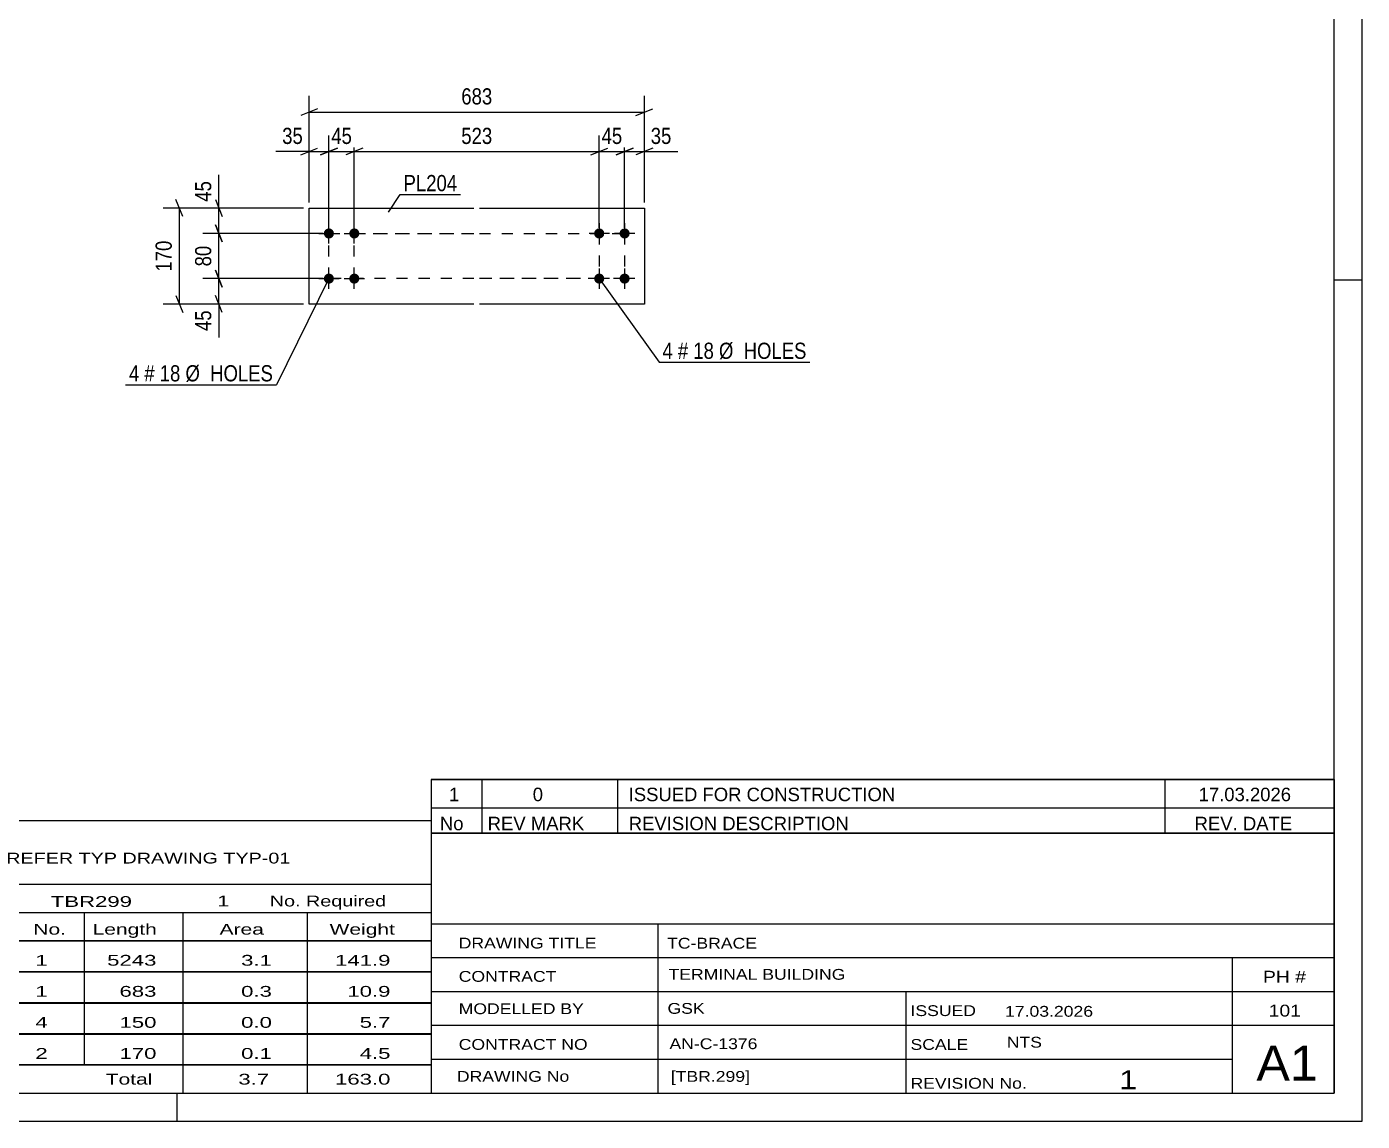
# Model space of a CAD drawing. Header units: millimetres. Extents: x 0 to 594, y 0 to 420.
# Drawn here: x 357.3 to 594, y 0 to 193.9 of the extents above; entities that cross this region are included whole.
import ezdxf

# ---------------------------------------------------------------- set-up
doc = ezdxf.new("R2010")
doc.units = ezdxf.units.MM
doc.linetypes.add('DXK_LINE_DOT2', pattern=[3.9198, 1.9599, -1.9599])
doc.styles.add('Arial Narrow', font='ARIALN.TTF', dxfattribs={"height": 0.2})

# ---------------------------------------------------------------- blocks, each defined once
blk = doc.blocks.new('Unknown-580611158-1130')
at = {"color": 5, "linetype": 'Continuous'}
for p, q in [((594, 0), (594, 420)), ((589, 5), (589, 415)), ((594, 149), (589, 149)), ((5, 5), (589, 5)), ((384, 0), (384, 5)), ((0, 0), (594, 0))]:
    blk.add_line(p, q, dxfattribs=at)
blk = doc.blocks.new('Part-580611158-3821 - 3820')
at = {"color": 2, "linetype": 'Continuous'}
for p, q in [((407.38, 161.76), (436.58, 161.76)), ((407.38, 144.76), (407.38, 161.76)), ((437.58, 161.76), (466.78, 161.76)), ((466.78, 161.76), (466.78, 144.76)), ((436.58, 144.76), (407.38, 144.76)), ((466.78, 144.76), (437.58, 144.76))]:
    blk.add_line(p, q, dxfattribs=at)
blk = doc.blocks.new('Bolt-580611158-3822 - 3820')
at = {"linetype": 'Continuous'}
for points in [[(458.78, 156.36, -1), (458.78, 158.16, -1)], [(463.28, 156.36, -1), (463.28, 158.16, -1)], [(458.78, 148.36, -1), (458.78, 150.16, -1)], [(463.28, 148.36, -1), (463.28, 150.16, -1)]]:
    blk.add_hatch(color=1, dxfattribs=at).paths.add_polyline_path(points)
at = {"color": 1, "linetype": 'Continuous'}
for p, q in [((458.78, 159.06), (458.78, 155.46)), ((463.28, 159.06), (463.28, 155.46)), ((460.58, 157.26), (456.98, 157.26)), ((465.08, 157.26), (461.48, 157.26)), ((460.58, 149.26), (456.98, 149.26)), ((458.78, 151.06), (458.78, 147.46)), ((465.08, 149.26), (461.48, 149.26)), ((463.28, 151.06), (463.28, 147.46))]:
    blk.add_line(p, q, dxfattribs=at)
blk = doc.blocks.new('Bolt-580611158-3823 - 3820')
at = {"linetype": 'Continuous'}
for points in [[(410.88, 158.16, -1), (410.88, 156.36, -1)], [(415.38, 158.16, -1), (415.38, 156.36, -1)], [(410.88, 150.16, -1), (410.88, 148.36, -1)], [(415.38, 150.16, -1), (415.38, 148.36, -1)]]:
    blk.add_hatch(color=1, dxfattribs=at).paths.add_polyline_path(points)
at = {"color": 1, "linetype": 'Continuous'}
for p, q in [((410.88, 155.46), (410.88, 159.06)), ((415.38, 155.46), (415.38, 159.06)), ((409.08, 157.26), (412.68, 157.26)), ((413.58, 157.26), (417.18, 157.26)), ((409.08, 149.26), (412.68, 149.26)), ((410.88, 147.46), (410.88, 151.06)), ((413.58, 149.26), (417.18, 149.26)), ((415.38, 147.46), (415.38, 151.06))]:
    blk.add_line(p, q, dxfattribs=at)
blk = doc.blocks.new('Rectangle-580611158-4016 - 3820')
at = {"color": 1, "linetype": 'DXK_LINE_DOT2'}
for p, q in [((410.88, 157.26), (436.58, 157.26)), ((410.88, 149.26), (410.88, 157.26)), ((437.58, 157.26), (463.28, 157.26)), ((463.28, 157.26), (463.28, 149.26)), ((436.58, 149.26), (410.88, 149.26)), ((463.28, 149.26), (437.58, 149.26))]:
    blk.add_line(p, q, dxfattribs=at)
blk = doc.blocks.new('Rectangle-580611158-4026 - 3820')
at = {"color": 1, "linetype": 'DXK_LINE_DOT2'}
for p, q in [((415.38, 157.26), (436.58, 157.26)), ((415.38, 149.26), (415.38, 157.26)), ((437.58, 157.26), (458.78, 157.26)), ((458.78, 157.26), (458.78, 149.26)), ((436.58, 149.26), (415.38, 149.26)), ((458.78, 149.26), (437.58, 149.26))]:
    blk.add_line(p, q, dxfattribs=at)
blk = doc.blocks.new('StraightDimension-580611158-3828 - 3820')
at = {"color": 7, "linetype": 'Continuous'}
for p, q in [((463.28, 158.26), (463.28, 174.61)), ((466.78, 162.76), (466.78, 174.61)), ((461.78, 171.16), (464.78, 172.36)), ((463.28, 171.76), (466.78, 171.76)), ((468.28, 172.36), (465.28, 171.16))]:
    blk.add_line(p, q, dxfattribs=at)
at = {"color": 0}
blk.add_wipeout([(472.16, 172.51), (472.16, 176.71), (467.31, 176.71), (467.31, 172.51)], dxfattribs=at)
at = {"color": 7, "linetype": 'Continuous'}
blk.add_line((466.78, 171.76), (472.69, 171.76), dxfattribs=at)
blk.add_line((466.78, 171.76), (472.69, 171.76), dxfattribs=at)
at = {"color": 3, "style": 'Arial Narrow'}
blk.add_text('35', height=2.863, dxfattribs=at).set_placement((467.91, 173.11))
blk = doc.blocks.new('StraightDimension-580611158-3829 - 3820')
at = {"color": 7, "linetype": 'Continuous'}
for p, q in [((458.78, 158.26), (458.78, 174.61)), ((463.28, 158.26), (463.28, 174.61)), ((457.28, 171.16), (460.28, 172.36)), ((458.78, 171.76), (463.28, 171.76)), ((464.78, 172.36), (461.78, 171.16))]:
    blk.add_line(p, q, dxfattribs=at)
at = {"color": 0}
blk.add_wipeout([(463.46, 172.51), (463.46, 176.71), (458.6, 176.71), (458.6, 172.51)], dxfattribs=at)
at = {"color": 3, "style": 'Arial Narrow'}
blk.add_text('45', height=2.863, dxfattribs=at).set_placement((459.2, 173.11))
blk = doc.blocks.new('StraightDimension-580611158-3830 - 3820')
at = {"color": 7, "linetype": 'Continuous'}
for p, q in [((415.38, 158.26), (415.38, 174.61)), ((458.78, 158.26), (458.78, 174.61)), ((416.88, 172.36), (413.88, 171.16)), ((415.38, 171.76), (458.78, 171.76)), ((457.28, 171.16), (460.28, 172.36))]:
    blk.add_line(p, q, dxfattribs=at)
at = {"color": 0}
blk.add_wipeout([(440.42, 172.51), (440.42, 176.71), (433.74, 176.71), (433.74, 172.51)], dxfattribs=at)
at = {"color": 3, "style": 'Arial Narrow'}
blk.add_text('523', height=2.863, dxfattribs=at).set_placement((434.34, 173.11))
blk = doc.blocks.new('StraightDimension-580611158-3831 - 3820')
at = {"color": 7, "linetype": 'Continuous'}
for p, q in [((410.88, 158.26), (410.88, 174.61)), ((415.38, 158.26), (415.38, 174.61)), ((409.38, 171.16), (412.38, 172.36)), ((410.88, 171.76), (415.38, 171.76)), ((416.88, 172.36), (413.88, 171.16))]:
    blk.add_line(p, q, dxfattribs=at)
at = {"color": 0}
blk.add_wipeout([(415.56, 172.51), (415.56, 176.71), (410.7, 176.71), (410.7, 172.51)], dxfattribs=at)
at = {"color": 3, "style": 'Arial Narrow'}
blk.add_text('45', height=2.863, dxfattribs=at).set_placement((411.3, 173.11))
blk = doc.blocks.new('StraightDimension-580611158-3832 - 3820')
at = {"color": 7, "linetype": 'Continuous'}
for p, q in [((407.38, 162.76), (407.38, 174.61)), ((410.88, 158.26), (410.88, 174.61)), ((405.88, 171.16), (408.88, 172.36)), ((407.38, 171.76), (410.88, 171.76)), ((412.38, 172.36), (409.38, 171.16))]:
    blk.add_line(p, q, dxfattribs=at)
at = {"color": 0}
blk.add_wipeout([(406.86, 172.51), (406.86, 176.71), (402, 176.71), (402, 172.51)], dxfattribs=at)
at = {"color": 7, "linetype": 'Continuous'}
blk.add_line((407.38, 171.76), (401.48, 171.76), dxfattribs=at)
blk.add_line((407.38, 171.76), (401.48, 171.76), dxfattribs=at)
at = {"color": 3, "style": 'Arial Narrow'}
blk.add_text('35', height=2.863, dxfattribs=at).set_placement((402.6, 173.11))
blk = doc.blocks.new('StraightDimension-580611158-3848 - 3820')
at = {"color": 7, "linetype": 'Continuous'}
for p, q in [((407.38, 162.76), (407.38, 181.61)), ((466.78, 162.76), (466.78, 181.61)), ((408.88, 179.36), (405.88, 178.16)), ((407.38, 178.76), (466.78, 178.76)), ((465.28, 178.16), (468.28, 179.36))]:
    blk.add_line(p, q, dxfattribs=at)
at = {"color": 0}
blk.add_wipeout([(440.42, 179.51), (440.42, 183.71), (433.74, 183.71), (433.74, 179.51)], dxfattribs=at)
at = {"color": 3, "style": 'Arial Narrow'}
blk.add_text('683', height=2.863, dxfattribs=at).set_placement((434.34, 180.11))
blk = doc.blocks.new('StraightDimension-580611158-3996 - 3820')
at = {"color": 7, "linetype": 'Continuous'}
for p, q in [((409.88, 149.26), (388.53, 149.26)), ((390.78, 150.76), (391.98, 147.76)), ((391.38, 144.76), (391.38, 149.26)), ((406.38, 144.76), (388.53, 144.76)), ((391.98, 143.26), (390.78, 146.26))]:
    blk.add_line(p, q, dxfattribs=at)
at = {"color": 0}
blk.add_wipeout([(390.63, 144.23), (386.43, 144.23), (386.43, 139.38), (390.63, 139.38)], dxfattribs=at)
at = {"color": 7, "linetype": 'Continuous'}
blk.add_line((391.38, 144.76), (391.38, 138.85), dxfattribs=at)
blk.add_line((391.38, 144.76), (391.38, 138.85), dxfattribs=at)
at = {"color": 3, "style": 'Arial Narrow'}
blk.add_text('45', height=2.863, rotation=90.0002, dxfattribs=at).set_placement((390.03, 139.98))
blk = doc.blocks.new('StraightDimension-580611158-3868 - 3820')
at = {"color": 7, "linetype": 'Continuous'}
for p, q in [((406.38, 161.76), (381.53, 161.76)), ((384.98, 160.26), (383.78, 163.26)), ((384.38, 144.76), (384.38, 161.76)), ((406.38, 144.76), (381.53, 144.76)), ((383.78, 146.26), (384.98, 143.26))]:
    blk.add_line(p, q, dxfattribs=at)
at = {"color": 0}
blk.add_wipeout([(383.63, 156.6), (379.43, 156.6), (379.43, 149.91), (383.63, 149.91)], dxfattribs=at)
at = {"color": 3, "style": 'Arial Narrow'}
blk.add_text('170', height=2.863, rotation=90.0002, dxfattribs=at).set_placement((383.03, 150.51))
blk = doc.blocks.new('StraightDimension-580611158-3994 - 3820')
at = {"color": 7, "linetype": 'Continuous'}
for p, q in [((406.38, 161.76), (388.53, 161.76)), ((390.78, 163.26), (391.98, 160.26)), ((391.38, 157.26), (391.38, 161.76)), ((391.98, 155.76), (390.78, 158.76)), ((409.88, 157.26), (388.53, 157.26))]:
    blk.add_line(p, q, dxfattribs=at)
at = {"color": 0}
blk.add_wipeout([(390.63, 167.14), (386.43, 167.14), (386.43, 162.28), (390.63, 162.28)], dxfattribs=at)
at = {"color": 7, "linetype": 'Continuous'}
blk.add_line((391.38, 161.76), (391.38, 167.66), dxfattribs=at)
blk.add_line((391.38, 161.76), (391.38, 167.66), dxfattribs=at)
at = {"color": 3, "style": 'Arial Narrow'}
blk.add_text('45', height=2.863, rotation=90.0002, dxfattribs=at).set_placement((390.03, 162.88))
blk = doc.blocks.new('StraightDimension-580611158-3995 - 3820')
at = {"color": 7, "linetype": 'Continuous'}
for p, q in [((390.78, 158.76), (391.98, 155.76)), ((409.88, 157.26), (388.53, 157.26)), ((391.38, 149.26), (391.38, 157.26)), ((409.88, 149.26), (388.53, 149.26)), ((391.98, 147.76), (390.78, 150.76))]:
    blk.add_line(p, q, dxfattribs=at)
at = {"color": 0}
blk.add_wipeout([(390.63, 155.69), (386.43, 155.69), (386.43, 150.83), (390.63, 150.83)], dxfattribs=at)
at = {"color": 3, "style": 'Arial Narrow'}
blk.add_text('80', height=2.863, rotation=90.0002, dxfattribs=at).set_placement((390.03, 151.43))
blk = doc.blocks.new('Unknown-580611158-4767')
at = {"color": 7, "linetype": 'Continuous'}
for p, q in [((429, 51.05), (429, 5)), ((429, 51.05), (589, 51.05)), ((589, 51), (589, 5)), ((429, 35), (589, 35)), ((469.14, 35), (469.14, 5)), ((429, 29), (589, 29)), ((571, 5.05), (571, 29.05)), ((429, 23), (589, 23)), ((513.14, 23), (513.14, 5)), ((429, 17), (589, 17)), ((429, 11), (571, 11)), ((429, 5), (589, 5))]:
    blk.add_line(p, q, dxfattribs=at)
at = {"color": 7, "style": 'Arial Narrow'}
for s, height, width, p in [('DRAWING TITLE', 1.9089, 1.425378, (433.88, 30.61)), ('TC-BRACE', 1.909, 1.425378, (470.81, 30.59)), ('CONTRACT', 1.909, 1.425378, (433.88, 24.71)), ('TERMINAL BUILDING', 1.9089, 1.425378, (471.06, 25.07)), ('MODELLED BY', 1.9089, 1.425378, (433.88, 18.98)), ('GSK', 1.909, 1.425378, (470.88, 19.04)), ('ISSUED', 1.909, 1.425378, (513.94, 18.64)), ('17.03.2026', 1.909, 1.425378, (530.69, 18.52)), ('CONTRACT NO', 1.9089, 1.425378, (433.88, 12.66)), ('AN-C-1376', 1.909, 1.425378, (471.23, 12.78)), ('SCALE', 1.909, 1.425378, (513.94, 12.65)), ('A1', 6.204, 1.25, (575.24, 7.2)), ('DRAWING No', 1.909, 1.425378, (433.56, 7)), ('[TBR.299]', 1.909, 1.425378, (471.46, 6.99)), ('REVISION No.', 1.9089, 1.425378, (513.94, 5.77)), ('1', 3.34, 1.5, (550.91, 5.68))]:
    blk.add_text(s, height=height, dxfattribs=dict(at, width=width)).set_placement(p)
at = {"color": 7, "linetype": 'Continuous', "style": 'Arial Narrow'}
for s, height, width, p in [('PH #', 2.1, 1.42538, (576.4, 24.55)), ('101', 2.1, 1.42538, (577.41, 18.55)), ('NTS', 1.909, 1.425378, (531, 13.05))]:
    blk.add_text(s, height=height, dxfattribs=dict(at, width=width)).set_placement(p)
blk = doc.blocks.new('Unknown-580611158-4768')
at = {"color": 7, "linetype": 'Continuous'}
for p, q in [((429, 60.55), (589, 60.55)), ((589, 60.55), (429, 60.55)), ((429, 60.55), (429, 55.55)), ((438, 60.55), (438, 55.55)), ((462, 60.55), (462, 55.55)), ((559, 60.55), (559, 55.55)), ((589, 60.55), (589, 55.55)), ((429, 55.55), (589, 55.55)), ((429, 55.55), (429, 51.05)), ((429, 55.55), (589, 55.55)), ((438, 55.55), (438, 51.05)), ((462, 55.55), (462, 51.05)), ((559, 55.55), (559, 51.05)), ((589, 55.55), (589, 51.05)), ((589, 51.05), (429, 51.05))]:
    blk.add_line(p, q, dxfattribs=at)
at = {"color": 7, "linetype": 'Continuous', "style": 'Arial Narrow'}
for s, height, width, p in [('1', 2.39, 1.196471, (432.16, 56.7)), ('0', 2.39, 1.196471, (447, 56.7)), ('ISSUED FOR CONSTRUCTION', 2.3861, 1.196471, (464, 56.7)), ('17.03.2026', 2.386, 1.196471, (565, 56.7)), ('No', 2.386, 1.2, (430.54, 51.55)), ('REV MARK', 2.386, 1.2, (439, 51.55)), ('REVISION DESCRIPTION', 2.3861, 1.2, (464, 51.55)), ('REV. DATE', 2.386, 1.2, (564.28, 51.55))]:
    blk.add_text(s, height=height, dxfattribs=dict(at, width=width)).set_placement(p)
blk = doc.blocks.new('Unknown-580611158-4769')
at = {"color": 7, "linetype": 'Continuous'}
for p, q in [((269, 53.25), (429, 53.25)), ((269, 42), (269, 53.25)), ((429, 53.25), (429, 42)), ((269, 42), (429, 42)), ((269, 42), (269, 37)), ((429, 42), (429, 37)), ((269, 37), (429, 37)), ((269, 37), (269, 32)), ((293, 37), (293, 32)), ((328.5, 37), (328.5, 32)), ((354.5, 37), (354.5, 32)), ((367.5, 37), (367.5, 32)), ((385, 37), (385, 32)), ((407, 37), (407, 32)), ((429, 37), (429, 32)), ((269, 32), (429, 32)), ((269, 31.95), (269, 26.55)), ((269, 31.95), (429, 31.95)), ((293, 32), (293, 26.5)), ((328.5, 32), (328.5, 26.5)), ((354.5, 32), (354.5, 26.5)), ((367.5, 32), (367.5, 26.5)), ((385, 32), (385, 26.5)), ((407, 32), (407, 26.5)), ((429, 31.95), (429, 26.55)), ((269, 26.55), (429, 26.55)), ((269, 26.45), (269, 21.05)), ((269, 26.45), (429, 26.45)), ((293, 26.5), (293, 21)), ((328.5, 26.5), (328.5, 21)), ((354.5, 26.5), (354.5, 21)), ((367.5, 26.5), (367.5, 21)), ((385, 26.5), (385, 21)), ((407, 26.5), (407, 21)), ((429, 26.45), (429, 21.05)), ((269, 21.05), (429, 21.05)), ((269, 20.95), (269, 15.55)), ((269, 20.95), (429, 20.95)), ((293, 21), (293, 15.5)), ((328.5, 21), (328.5, 15.5)), ((354.5, 21), (354.5, 15.5)), ((367.5, 21), (367.5, 15.5)), ((385, 21), (385, 15.5)), ((407, 21), (407, 15.5)), ((429, 20.95), (429, 15.55)), ((269, 15.55), (429, 15.55)), ((269, 15.45), (269, 10.05)), ((269, 15.45), (429, 15.45)), ((293, 15.5), (293, 10)), ((328.5, 15.5), (328.5, 10)), ((354.5, 15.5), (354.5, 10)), ((367.5, 15.5), (367.5, 10)), ((385, 15.5), (385, 10)), ((407, 15.5), (407, 10)), ((429, 15.45), (429, 10.05)), ((269, 10.05), (429, 10.05)), ((269, 10), (429, 10)), ((269, 10), (269, 5)), ((385, 10), (385, 5)), ((407, 10), (407, 5)), ((429, 10), (429, 5)), ((269, 5), (429, 5))]:
    blk.add_line(p, q, dxfattribs=at)
at = {"color": 7, "style": 'Arial Narrow'}
for s, height, width, p in [('GENERAL NOTES & WELD DETAILS :', 2.8633, 1.4, (270.15, 45.56)), ('REFER TYP DRAWING TYP-01', 1.9089, 1.6, (353.7, 45.66)), ("MATERIAL LIST FOR ASSEMBLY MK'D", 1.9089, 1.6, (270.15, 38.06)), ('TBR299', 1.909, 1.794707, (361.59, 37.97)), ('1', 1.91, 1.794707, (391.08, 38.06)), ('No. Required', 1.9089, 1.6, (400.41, 38.06)), ('Mark', 1.909, 1.7, (270.34, 33)), ('Profile', 1.909, 1.7, (303.41, 33)), ('Material', 1.909, 1.7, (333.54, 33.06)), ('No.', 1.909, 1.7, (358.5, 33.06)), ('Length', 1.909, 1.7, (369, 33.06)), ('Area', 1.909, 1.7, (391.5, 33.06)), ('Weight', 1.909, 1.7, (411, 33.06))]:
    blk.add_text(s, height=height, dxfattribs=dict(at, width=width)).set_placement(p)
at = {"color": 7, "linetype": 'Continuous', "style": 'Arial Narrow'}
for s, height, width, p in [('TBR299', 1.909, 1.794707, (270.5, 27.56)), ('SHS150*6', 1.909, 1.794707, (295, 27.56)), ('E350', 1.909, 1.794707, (334.74, 27.56)), ('1', 1.91, 1.794707, (358.86, 27.56)), ('5243', 1.909, 1.794707, (371.58, 27.56)), ('3.1', 1.909, 1.794707, (395.32, 27.56)), ('141.9', 1.909, 1.794707, (411.96, 27.56)), ('PL204', 1.909, 1.794707, (270.5, 22.06)), ('PL12*170', 1.909, 1.794707, (295, 22.06)), ('E350', 1.909, 1.794707, (334.74, 22.06)), ('1', 1.91, 1.794707, (358.86, 22.06)), ('683', 1.909, 1.794707, (373.77, 22.06)), ('0.3', 1.909, 1.794707, (395.32, 22.06)), ('10.9', 1.909, 1.794707, (414.14, 22.06)), ('PL40', 1.909, 1.794707, (270.5, 16.56)), ('PL10*120', 1.909, 1.794707, (295, 16.56)), ('E350', 1.909, 1.794707, (334.74, 16.56)), ('4', 1.91, 1.794707, (358.86, 16.56)), ('150', 1.909, 1.794707, (373.77, 16.56)), ('0.0', 1.909, 1.794707, (395.32, 16.56)), ('5.7', 1.909, 1.794707, (416.33, 16.56)), ('PL98', 1.909, 1.794707, (270.5, 11.06)), ('PL10*170', 1.909, 1.794707, (295, 11.06)), ('E350', 1.909, 1.794707, (334.74, 11.06)), ('2', 1.91, 1.794707, (358.86, 11.06)), ('170', 1.909, 1.794707, (373.77, 11.06)), ('0.1', 1.909, 1.794707, (395.32, 11.06)), ('4.5', 1.909, 1.794707, (416.33, 11.06)), ('Total', 1.909, 1.7, (371.33, 6.5)), ('3.7', 1.909, 1.794707, (394.83, 6.5)), ('163.0', 1.909, 1.794707, (411.96, 6.5))]:
    blk.add_text(s, height=height, dxfattribs=dict(at, width=width)).set_placement(p)
blk = doc.blocks.new('Mark-580611158-3874 - 3820')
at = {"color": 0}
blk.add_wipeout([(471.82, 135.05), (471.82, 138.05), (469.99, 138.05), (469.99, 135.05)], dxfattribs=at)
blk.add_wipeout([(471.82, 135.05), (471.82, 138.05), (469.99, 138.05), (469.99, 135.05)], dxfattribs=at)
at = {"color": 7, "linetype": 'Continuous'}
blk.add_line((458.78, 149.26), (469.39, 134.45), dxfattribs=at)
at = {"color": 0}
blk.add_wipeout([(474.55, 135.05), (474.55, 138.05), (472.72, 138.05), (472.72, 135.05)], dxfattribs=at)
blk.add_wipeout([(474.55, 135.05), (474.55, 138.05), (472.72, 138.05), (472.72, 135.05)], dxfattribs=at)
at = {"color": 3, "style": 'Arial Narrow'}
blk.add_text('4', height=2.86, dxfattribs=at).set_placement((469.99, 135.05))
at = {"color": 0}
blk.add_wipeout([(479.1, 135.05), (479.1, 138.05), (475.45, 138.05), (475.45, 135.05)], dxfattribs=at)
blk.add_wipeout([(479.1, 135.05), (479.1, 138.05), (475.45, 138.05), (475.45, 135.05)], dxfattribs=at)
at = {"color": 3, "style": 'Arial Narrow'}
blk.add_text('#', height=2.86, dxfattribs=at).set_placement((472.72, 135.05))
at = {"color": 0}
blk.add_wipeout([(495.53, 135.05), (495.53, 138.05), (480, 138.05), (480, 135.05)], dxfattribs=at)
blk.add_wipeout([(495.53, 135.05), (495.53, 138.05), (480, 138.05), (480, 135.05)], dxfattribs=at)
at = {"color": 7, "linetype": 'Continuous'}
blk.add_line((469.39, 134.45), (496.13, 134.45), dxfattribs=at)
at = {"color": 3, "style": 'Arial Narrow'}
for s, p in [('18', (475.45, 135.05)), ('Ø  HOLES', (480, 135.05))]:
    blk.add_text(s, height=2.863, dxfattribs=at).set_placement(p)
blk = doc.blocks.new('Mark-580611158-3871 - 3820')
at = {"color": 0}
blk.add_wipeout([(433.61, 164.75), (433.61, 167.75), (424.11, 167.75), (424.11, 164.75)], dxfattribs=at)
blk.add_wipeout([(433.61, 164.75), (433.61, 167.75), (424.11, 167.75), (424.11, 164.75)], dxfattribs=at)
at = {"color": 30, "linetype": 'Continuous'}
for p, q in [((421.45, 161.06), (423.51, 164.15)), ((423.51, 164.15), (434.21, 164.15))]:
    blk.add_line(p, q, dxfattribs=at)
at = {"color": 3, "style": 'Arial Narrow'}
blk.add_text('PL204', height=2.863, dxfattribs=at).set_placement((424.11, 164.75))
blk = doc.blocks.new('Mark-580611158-3875 - 3820')
at = {"color": 0}
blk.add_wipeout([(377.27, 131.06), (377.27, 134.06), (375.45, 134.06), (375.45, 131.06)], dxfattribs=at)
blk.add_wipeout([(377.27, 131.06), (377.27, 134.06), (375.45, 134.06), (375.45, 131.06)], dxfattribs=at)
blk.add_wipeout([(380, 131.06), (380, 134.06), (378.17, 134.06), (378.17, 131.06)], dxfattribs=at)
blk.add_wipeout([(380, 131.06), (380, 134.06), (378.17, 134.06), (378.17, 131.06)], dxfattribs=at)
at = {"color": 3, "style": 'Arial Narrow'}
blk.add_text('4', height=2.86, dxfattribs=at).set_placement((375.45, 131.06))
at = {"color": 0}
blk.add_wipeout([(384.56, 131.06), (384.56, 134.06), (380.9, 134.06), (380.9, 131.06)], dxfattribs=at)
blk.add_wipeout([(384.56, 131.06), (384.56, 134.06), (380.9, 134.06), (380.9, 131.06)], dxfattribs=at)
at = {"color": 3, "style": 'Arial Narrow'}
blk.add_text('#', height=2.86, dxfattribs=at).set_placement((378.17, 131.06))
at = {"color": 0}
blk.add_wipeout([(400.99, 131.06), (400.99, 134.06), (385.46, 134.06), (385.46, 131.06)], dxfattribs=at)
blk.add_wipeout([(400.99, 131.06), (400.99, 134.06), (385.46, 134.06), (385.46, 131.06)], dxfattribs=at)
at = {"color": 7, "linetype": 'Continuous'}
for p in [(410.88, 149.26), (374.85, 130.46)]:
    blk.add_line(p, (401.59, 130.46), dxfattribs=at)
at = {"color": 3, "style": 'Arial Narrow'}
for s, p in [('18', (380.9, 131.06)), ('Ø  HOLES', (385.46, 131.06))]:
    blk.add_text(s, height=2.863, dxfattribs=at).set_placement(p)

msp = doc.modelspace()

# ---------------------------------------------------------------- block references
for name in ['Unknown-580611158-1130', 'Part-580611158-3821 - 3820', 'Bolt-580611158-3823 - 3820', 'Bolt-580611158-3822 - 3820', 'Rectangle-580611158-4016 - 3820', 'Rectangle-580611158-4026 - 3820', 'Unknown-580611158-4768', 'Unknown-580611158-4769', 'Unknown-580611158-4767']:
    msp.add_blockref(name, (0, 0))

# ---------------------------------------------------------------- next in the draw order: block references
for name in ['StraightDimension-580611158-3828 - 3820', 'StraightDimension-580611158-3996 - 3820', 'Mark-580611158-3874 - 3820']:
    msp.add_blockref(name, (0, 0))

# ---------------------------------------------------------------- next in the draw order: block references
msp.add_blockref('StraightDimension-580611158-3829 - 3820', (0, 0))

# ---------------------------------------------------------------- next in the draw order: block references
msp.add_blockref('StraightDimension-580611158-3830 - 3820', (0, 0))

# ---------------------------------------------------------------- next in the draw order: block references
msp.add_blockref('StraightDimension-580611158-3831 - 3820', (0, 0))

# ---------------------------------------------------------------- next in the draw order: block references
msp.add_blockref('StraightDimension-580611158-3832 - 3820', (0, 0))

# ---------------------------------------------------------------- next in the draw order: block references
msp.add_blockref('StraightDimension-580611158-3848 - 3820', (0, 0))

# ---------------------------------------------------------------- next in the draw order: block references
for name in ['Mark-580611158-3871 - 3820', 'StraightDimension-580611158-3868 - 3820']:
    msp.add_blockref(name, (0, 0))

# ---------------------------------------------------------------- next in the draw order: block references
msp.add_blockref('StraightDimension-580611158-3994 - 3820', (0, 0))

# ---------------------------------------------------------------- next in the draw order: block references
msp.add_blockref('StraightDimension-580611158-3995 - 3820', (0, 0))

# ---------------------------------------------------------------- next in the draw order: block references
msp.add_blockref('Mark-580611158-3875 - 3820', (0, 0))

doc.saveas('drawing.dxf')
